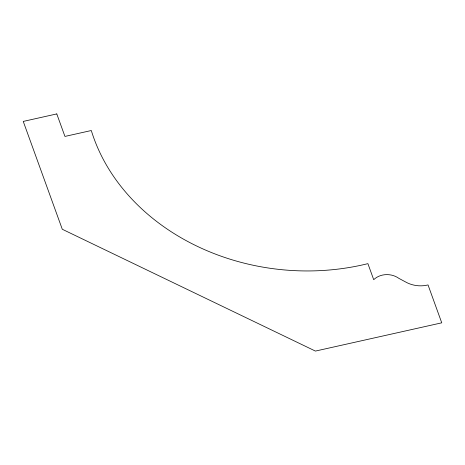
<?xml version="1.0" encoding="UTF-8"?>
<svg xmlns="http://www.w3.org/2000/svg" width="465" height="465" viewBox="0 0 465 465"><rect width="100%" height="100%" fill="white"/><g stroke="black" fill="none" stroke-linecap="round" stroke-linejoin="round"><path stroke-width="0.7" d="M56.788 113.919L23.25 121.417L62.287 229.262L315.41 351.081L441.75 322.826L428.033 284.929A26.04 21.564 5.2 0 1 405.474 281.9L398.894 278.366A17.775 14.723 5.2 0 0 373.715 279.703L367.902 263.643A215.667 178.583 5.2 0 1 91.303 130.526L64.937 136.425L56.788 113.919"/></g></svg>
